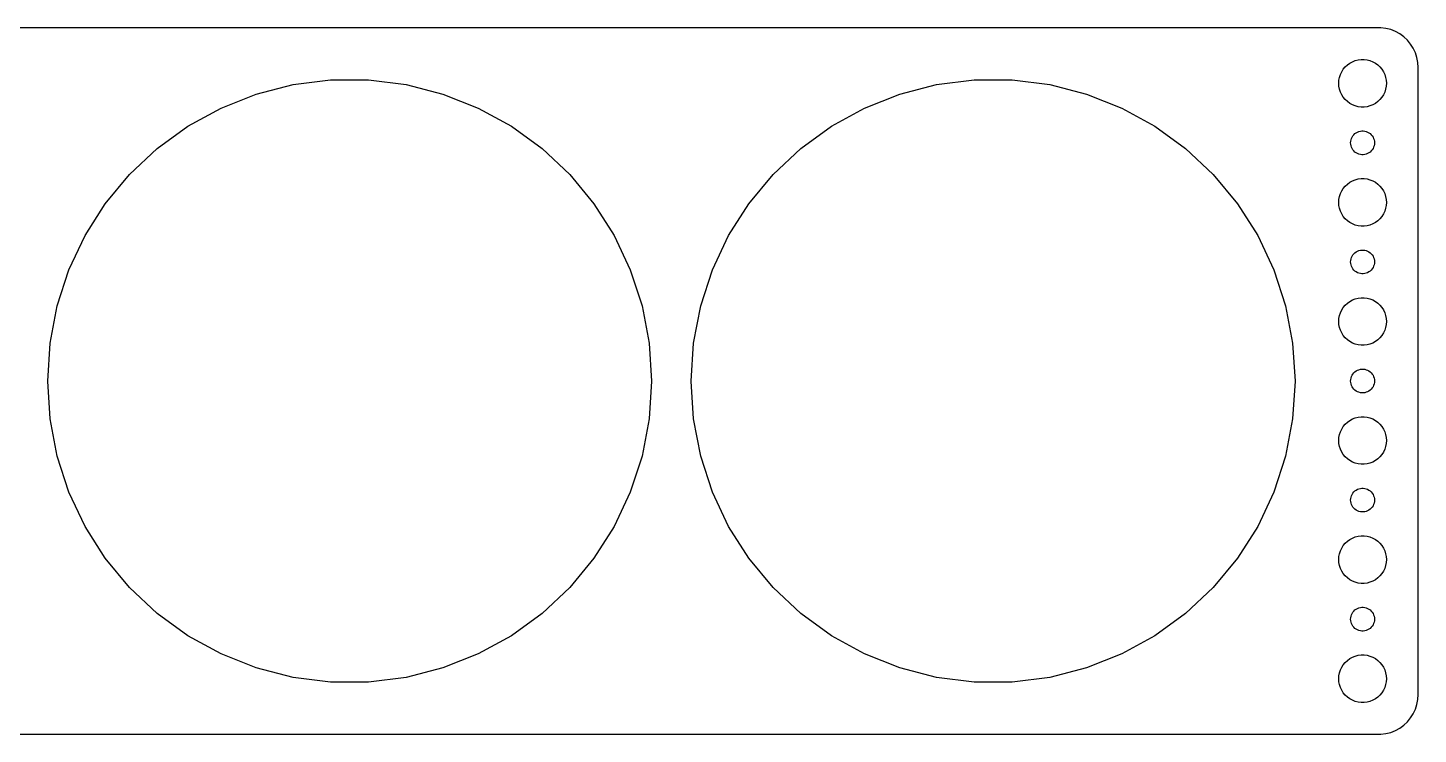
# Model space of a CAD drawing. Header units: metres. Extents: x -134 to 134, y -44 to 44.
# Drawn here: x -40.5 to 134.5, y -44.5 to 44.5 of the extents above; entities that cross this region are included whole.
import ezdxf

# ---------------------------------------------------------------- set-up
doc = ezdxf.new("R2010")
doc.units = ezdxf.units.M

msp = doc.modelspace()

# ---------------------------------------------------------------- linework, layer by layer
for p, q in [((129.814, 44.4901), (-129.814, 44.4901)), ((130.437, 44.4114), (129.814, 44.4901)), ((131.045, 44.2553), (130.437, 44.4114)), ((131.629, 44.0241), (131.045, 44.2553)), ((132.179, 43.7216), (131.629, 44.0241)), ((132.687, 43.3526), (132.179, 43.7216)), ((133.145, 42.9227), (132.687, 43.3526)), ((133.545, 42.4389), (133.145, 42.9227)), ((133.882, 41.9088), (133.545, 42.4389)), ((126.223, 40.2145), (126.573, 40.3532)), ((126.573, 40.3532), (126.938, 40.4469)), ((126.938, 40.4469), (127.312, 40.4941)), ((127.312, 40.4941), (127.688, 40.4941)), ((127.688, 40.4941), (128.062, 40.4469)), ((128.062, 40.4469), (128.427, 40.3532)), ((128.427, 40.3532), (128.777, 40.2145)), ((134.149, 41.3406), (133.882, 41.9088)), ((134.343, 40.7434), (134.149, 41.3406)), ((134.461, 40.1267), (134.343, 40.7434)), ((124.594, 38.2461), (124.711, 38.6044)), ((124.711, 38.6044), (124.871, 38.9453)), ((124.871, 38.9453), (125.073, 39.2634)), ((125.073, 39.2634), (125.313, 39.5536)), ((125.313, 39.5536), (125.588, 39.8115)), ((125.588, 39.8115), (125.893, 40.033)), ((125.893, 40.033), (126.223, 40.2145)), ((128.777, 40.2145), (129.107, 40.033)), ((129.107, 40.033), (129.412, 39.8115)), ((129.412, 39.8115), (129.687, 39.5536)), ((129.687, 39.5536), (129.927, 39.2634)), ((129.927, 39.2634), (130.129, 38.9453)), ((130.129, 38.9453), (130.289, 38.6044)), ((130.289, 38.6044), (130.406, 38.2461)), ((134.5, 39.5), (134.461, 40.1267)), ((134.5, -39.5), (134.5, 39.5)), ((-11.7426, 36.1401), (-7.12048, 37.3269)), ((-7.12048, 37.3269), (-2.38603, 37.925)), ((-2.38603, 37.925), (2.38603, 37.925)), ((2.38603, 37.925), (7.12048, 37.3269)), ((7.12048, 37.3269), (11.7426, 36.1401)), ((69.2574, 36.1401), (73.8795, 37.3269)), ((73.8795, 37.3269), (78.614, 37.925)), ((78.614, 37.925), (83.386, 37.925)), ((83.386, 37.925), (88.1205, 37.3269)), ((88.1205, 37.3269), (92.7426, 36.1401)), ((124.5, 37.5), (124.524, 37.876)), ((124.524, 37.124), (124.5, 37.5)), ((124.524, 37.876), (124.594, 38.2461)), ((124.594, 36.7539), (124.524, 37.124)), ((124.711, 36.3956), (124.594, 36.7539)), ((130.406, 36.7539), (130.289, 36.3956)), ((130.406, 38.2461), (130.476, 37.876)), ((130.476, 37.124), (130.406, 36.7539)), ((130.476, 37.876), (130.5, 37.5)), ((130.5, 37.5), (130.476, 37.124)), ((-16.1796, 34.3834), (-11.7426, 36.1401)), ((11.7426, 36.1401), (16.1796, 34.3834)), ((64.8204, 34.3834), (69.2574, 36.1401)), ((92.7426, 36.1401), (97.1796, 34.3834)), ((124.871, 36.0547), (124.711, 36.3956)), ((125.073, 35.7366), (124.871, 36.0547)), ((125.313, 35.4464), (125.073, 35.7366)), ((125.588, 35.1885), (125.313, 35.4464)), ((125.893, 34.967), (125.588, 35.1885)), ((129.412, 35.1885), (129.107, 34.967)), ((129.687, 35.4464), (129.412, 35.1885)), ((129.927, 35.7366), (129.687, 35.4464)), ((130.129, 36.0547), (129.927, 35.7366)), ((130.289, 36.3956), (130.129, 36.0547)), ((-20.3614, 32.0845), (-16.1796, 34.3834)), ((16.1796, 34.3834), (20.3614, 32.0845)), ((60.6386, 32.0845), (64.8204, 34.3834)), ((97.1796, 34.3834), (101.361, 32.0845)), ((126.223, 34.7855), (125.893, 34.967)), ((126.573, 34.6468), (126.223, 34.7855)), ((126.938, 34.5531), (126.573, 34.6468)), ((127.312, 34.5059), (126.938, 34.5531)), ((127.688, 34.5059), (127.312, 34.5059)), ((128.062, 34.5531), (127.688, 34.5059)), ((128.427, 34.6468), (128.062, 34.5531)), ((128.777, 34.7855), (128.427, 34.6468)), ((129.107, 34.967), (128.777, 34.7855)), ((-24.2221, 29.2795), (-20.3614, 32.0845)), ((20.3614, 32.0845), (24.2221, 29.2795)), ((56.7779, 29.2795), (60.6386, 32.0845)), ((101.361, 32.0845), (105.222, 29.2795)), ((126, 30), (126.012, 30.188)), ((126.012, 29.812), (126, 30)), ((126.012, 30.188), (126.047, 30.373)), ((126.047, 29.627), (126.012, 29.812)), ((126.047, 30.373), (126.105, 30.5522)), ((126.105, 30.5522), (126.186, 30.7226)), ((126.186, 30.7226), (126.286, 30.8817)), ((126.286, 30.8817), (126.407, 31.0268)), ((126.407, 31.0268), (126.544, 31.1558)), ((126.544, 31.1558), (126.696, 31.2665)), ((126.696, 31.2665), (126.861, 31.3572)), ((126.861, 31.3572), (127.036, 31.4266)), ((127.036, 31.4266), (127.219, 31.4734)), ((127.219, 31.4734), (127.406, 31.497)), ((127.406, 31.497), (127.594, 31.497)), ((127.594, 31.497), (127.781, 31.4734)), ((127.781, 31.4734), (127.964, 31.4266)), ((127.964, 31.4266), (128.139, 31.3572)), ((128.139, 31.3572), (128.304, 31.2665)), ((128.304, 31.2665), (128.456, 31.1558)), ((128.456, 31.1558), (128.593, 31.0268)), ((128.593, 31.0268), (128.714, 30.8817)), ((128.714, 30.8817), (128.814, 30.7226)), ((128.814, 30.7226), (128.895, 30.5522)), ((128.895, 30.5522), (128.953, 30.373)), ((128.953, 30.373), (128.988, 30.188)), ((128.988, 29.812), (128.953, 29.627)), ((128.988, 30.188), (129, 30)), ((129, 30), (128.988, 29.812)), ((-27.7008, 26.0128), (-24.2221, 29.2795)), ((24.2221, 29.2795), (27.7008, 26.0128)), ((53.2992, 26.0128), (56.7779, 29.2795)), ((105.222, 29.2795), (108.701, 26.0128)), ((126.105, 29.4478), (126.047, 29.627)), ((126.186, 29.2774), (126.105, 29.4478)), ((126.286, 29.1183), (126.186, 29.2774)), ((126.407, 28.9732), (126.286, 29.1183)), ((126.544, 28.8442), (126.407, 28.9732)), ((126.696, 28.7335), (126.544, 28.8442)), ((126.861, 28.6427), (126.696, 28.7335)), ((127.036, 28.5734), (126.861, 28.6427)), ((127.219, 28.5266), (127.036, 28.5734)), ((127.406, 28.503), (127.219, 28.5266)), ((127.594, 28.503), (127.406, 28.503)), ((127.781, 28.5266), (127.594, 28.503)), ((127.964, 28.5734), (127.781, 28.5266)), ((128.139, 28.6427), (127.964, 28.5734)), ((128.304, 28.7335), (128.139, 28.6427)), ((128.456, 28.8442), (128.304, 28.7335)), ((128.593, 28.9732), (128.456, 28.8442)), ((128.714, 29.1183), (128.593, 28.9732)), ((128.814, 29.2774), (128.714, 29.1183)), ((128.895, 29.4478), (128.814, 29.2774)), ((128.953, 29.627), (128.895, 29.4478)), ((-30.7426, 22.3358), (-27.7008, 26.0128)), ((27.7008, 26.0128), (30.7426, 22.3358)), ((50.2574, 22.3358), (53.2992, 26.0128)), ((108.701, 26.0128), (111.743, 22.3358)), ((125.073, 24.2634), (125.313, 24.5536)), ((125.313, 24.5536), (125.588, 24.8115)), ((125.588, 24.8115), (125.893, 25.033)), ((125.893, 25.033), (126.223, 25.2145)), ((126.223, 25.2145), (126.573, 25.3532)), ((126.573, 25.3532), (126.938, 25.4469)), ((126.938, 25.4469), (127.312, 25.4941)), ((127.312, 25.4941), (127.688, 25.4941)), ((127.688, 25.4941), (128.062, 25.4469)), ((128.062, 25.4469), (128.427, 25.3532)), ((128.427, 25.3532), (128.777, 25.2145)), ((128.777, 25.2145), (129.107, 25.033)), ((129.107, 25.033), (129.412, 24.8115)), ((129.412, 24.8115), (129.687, 24.5536)), ((129.687, 24.5536), (129.927, 24.2634)), ((124.5, 22.5), (124.524, 22.876)), ((124.524, 22.876), (124.594, 23.2461)), ((124.594, 23.2461), (124.711, 23.6044)), ((124.711, 23.6044), (124.871, 23.9453)), ((124.871, 23.9453), (125.073, 24.2634)), ((129.927, 24.2634), (130.129, 23.9453)), ((130.129, 23.9453), (130.289, 23.6044)), ((130.289, 23.6044), (130.406, 23.2461)), ((130.406, 23.2461), (130.476, 22.876)), ((130.476, 22.876), (130.5, 22.5)), ((-33.2997, 18.3066), (-30.7426, 22.3358)), ((30.7426, 22.3358), (33.2997, 18.3066)), ((47.7003, 18.3066), (50.2574, 22.3358)), ((111.743, 22.3358), (114.3, 18.3066)), ((124.524, 22.124), (124.5, 22.5)), ((124.594, 21.7539), (124.524, 22.124)), ((124.711, 21.3956), (124.594, 21.7539)), ((124.871, 21.0547), (124.711, 21.3956)), ((125.073, 20.7366), (124.871, 21.0547)), ((130.129, 21.0547), (129.927, 20.7366)), ((130.289, 21.3956), (130.129, 21.0547)), ((130.406, 21.7539), (130.289, 21.3956)), ((130.476, 22.124), (130.406, 21.7539)), ((130.5, 22.5), (130.476, 22.124)), ((125.313, 20.4464), (125.073, 20.7366)), ((125.588, 20.1884), (125.313, 20.4464)), ((125.893, 19.967), (125.588, 20.1884)), ((126.223, 19.7855), (125.893, 19.967)), ((126.573, 19.6468), (126.223, 19.7855)), ((126.938, 19.5531), (126.573, 19.6468)), ((127.312, 19.5059), (126.938, 19.5531)), ((127.688, 19.5059), (127.312, 19.5059)), ((128.062, 19.5531), (127.688, 19.5059)), ((128.427, 19.6468), (128.062, 19.5531)), ((128.777, 19.7855), (128.427, 19.6468)), ((129.107, 19.967), (128.777, 19.7855)), ((129.412, 20.1884), (129.107, 19.967)), ((129.687, 20.4464), (129.412, 20.1884)), ((129.927, 20.7366), (129.687, 20.4464)), ((-35.3315, 13.9887), (-33.2997, 18.3066)), ((33.2997, 18.3066), (35.3315, 13.9887)), ((45.6685, 13.9887), (47.7003, 18.3066)), ((114.3, 18.3066), (116.331, 13.9887)), ((126.186, 15.7226), (126.286, 15.8817)), ((126.286, 15.8817), (126.407, 16.0268)), ((126.407, 16.0268), (126.544, 16.1558)), ((126.544, 16.1558), (126.696, 16.2665)), ((126.696, 16.2665), (126.861, 16.3572)), ((126.861, 16.3572), (127.036, 16.4266)), ((127.036, 16.4266), (127.219, 16.4734)), ((127.219, 16.4734), (127.406, 16.497)), ((127.406, 16.497), (127.594, 16.497)), ((127.594, 16.497), (127.781, 16.4734)), ((127.781, 16.4734), (127.964, 16.4266)), ((127.964, 16.4266), (128.139, 16.3572)), ((128.139, 16.3572), (128.304, 16.2665)), ((128.304, 16.2665), (128.456, 16.1558)), ((128.456, 16.1558), (128.593, 16.0268)), ((128.593, 16.0268), (128.714, 15.8817)), ((128.714, 15.8817), (128.814, 15.7226)), ((126, 15), (126.012, 15.188)), ((126.012, 14.812), (126, 15)), ((126.012, 15.188), (126.047, 15.373)), ((126.047, 14.627), (126.012, 14.812)), ((126.047, 15.373), (126.105, 15.5522)), ((126.105, 14.4478), (126.047, 14.627)), ((126.105, 15.5522), (126.186, 15.7226)), ((126.186, 14.2774), (126.105, 14.4478)), ((126.286, 14.1183), (126.186, 14.2774)), ((126.407, 13.9732), (126.286, 14.1183)), ((128.714, 14.1183), (128.593, 13.9732)), ((128.814, 14.2774), (128.714, 14.1183)), ((128.814, 15.7226), (128.895, 15.5522)), ((128.895, 14.4478), (128.814, 14.2774)), ((128.895, 15.5522), (128.953, 15.373)), ((128.953, 14.627), (128.895, 14.4478)), ((128.953, 15.373), (128.988, 15.188)), ((128.988, 14.812), (128.953, 14.627)), ((128.988, 15.188), (129, 15)), ((129, 15), (128.988, 14.812)), ((-36.8062, 9.45021), (-35.3315, 13.9887)), ((35.3315, 13.9887), (36.8062, 9.45021)), ((44.1938, 9.45021), (45.6685, 13.9887)), ((116.331, 13.9887), (117.806, 9.45021)), ((126.544, 13.8442), (126.407, 13.9732)), ((126.696, 13.7335), (126.544, 13.8442)), ((126.861, 13.6427), (126.696, 13.7335)), ((127.036, 13.5734), (126.861, 13.6427)), ((127.219, 13.5266), (127.036, 13.5734)), ((127.406, 13.5029), (127.219, 13.5266)), ((127.594, 13.5029), (127.406, 13.5029)), ((127.781, 13.5266), (127.594, 13.5029)), ((127.964, 13.5734), (127.781, 13.5266)), ((128.139, 13.6427), (127.964, 13.5734)), ((128.304, 13.7335), (128.139, 13.6427)), ((128.456, 13.8442), (128.304, 13.7335)), ((128.593, 13.9732), (128.456, 13.8442)), ((-37.7003, 4.76265), (-36.8062, 9.45021)), ((36.8062, 9.45021), (37.7003, 4.76265)), ((43.2996, 4.76265), (44.1938, 9.45021)), ((117.806, 9.45021), (118.7, 4.76265)), ((124.711, 8.60437), (124.871, 8.94525)), ((124.871, 8.94525), (125.073, 9.26335)), ((125.073, 9.26335), (125.313, 9.55363)), ((125.313, 9.55363), (125.588, 9.81154)), ((125.588, 9.81154), (125.893, 10.033)), ((125.893, 10.033), (126.223, 10.2145)), ((126.223, 10.2145), (126.573, 10.3532)), ((126.573, 10.3532), (126.938, 10.4469)), ((126.938, 10.4469), (127.312, 10.4941)), ((127.312, 10.4941), (127.688, 10.4941)), ((127.688, 10.4941), (128.062, 10.4469)), ((128.062, 10.4469), (128.427, 10.3532)), ((128.427, 10.3532), (128.777, 10.2145)), ((128.777, 10.2145), (129.107, 10.033)), ((129.107, 10.033), (129.412, 9.81154)), ((129.412, 9.81154), (129.687, 9.55363)), ((129.687, 9.55363), (129.927, 9.26335)), ((129.927, 9.26335), (130.129, 8.94525)), ((130.129, 8.94525), (130.289, 8.60437)), ((124.5, 7.5), (124.524, 7.87599)), ((124.524, 7.12399), (124.5, 7.5)), ((124.524, 7.87599), (124.594, 8.24606)), ((124.594, 6.75392), (124.524, 7.12399)), ((124.594, 8.24606), (124.711, 8.60437)), ((130.289, 8.60437), (130.406, 8.24606)), ((130.406, 8.24606), (130.476, 7.87599)), ((130.476, 7.12399), (130.406, 6.75392)), ((130.476, 7.87599), (130.5, 7.5)), ((130.5, 7.5), (130.476, 7.12399)), ((124.711, 6.39561), (124.594, 6.75392)), ((124.871, 6.05473), (124.711, 6.39561)), ((125.073, 5.73663), (124.871, 6.05473)), ((125.313, 5.44635), (125.073, 5.73663)), ((125.588, 5.18845), (125.313, 5.44635)), ((129.687, 5.44635), (129.412, 5.18845)), ((129.927, 5.73663), (129.687, 5.44635)), ((130.129, 6.05473), (129.927, 5.73663)), ((130.289, 6.39561), (130.129, 6.05473)), ((130.406, 6.75392), (130.289, 6.39561)), ((-38, 0), (-37.7003, 4.76265)), ((37.7003, 4.76265), (38, 0)), ((43, 0), (43.2996, 4.76265)), ((118.7, 4.76265), (119, 0)), ((125.893, 4.96701), (125.588, 5.18845)), ((126.223, 4.78551), (125.893, 4.96701)), ((126.573, 4.64682), (126.223, 4.78551)), ((126.938, 4.55313), (126.573, 4.64682)), ((127.312, 4.50591), (126.938, 4.55313)), ((127.688, 4.50591), (127.312, 4.50591)), ((128.062, 4.55313), (127.688, 4.50591)), ((128.427, 4.64682), (128.062, 4.55313)), ((128.777, 4.78551), (128.427, 4.64682)), ((129.107, 4.96701), (128.777, 4.78551)), ((129.412, 5.18845), (129.107, 4.96701)), ((-37.7003, -4.76265), (-38, 0)), ((38, 0), (37.7003, -4.76265)), ((43.2996, -4.76265), (43, 0)), ((119, 0), (118.7, -4.76265)), ((126, 0), (126.012, 0.18799)), ((126.012, -0.18799), (126, 0)), ((126.012, 0.18799), (126.047, 0.37303)), ((126.047, 0.37303), (126.105, 0.55219)), ((126.105, 0.55219), (126.186, 0.72263)), ((126.186, 0.72263), (126.286, 0.88167)), ((126.286, 0.88167), (126.407, 1.02681)), ((126.407, 1.02681), (126.544, 1.15576)), ((126.544, 1.15576), (126.696, 1.26648)), ((126.696, 1.26648), (126.861, 1.35724)), ((126.861, 1.35724), (127.036, 1.42657)), ((127.036, 1.42657), (127.219, 1.47342)), ((127.219, 1.47342), (127.406, 1.49704)), ((127.406, 1.49704), (127.594, 1.49704)), ((127.594, 1.49704), (127.781, 1.47342)), ((127.781, 1.47342), (127.964, 1.42657)), ((127.964, 1.42657), (128.139, 1.35724)), ((128.139, 1.35724), (128.304, 1.26648)), ((128.304, 1.26648), (128.456, 1.15576)), ((128.456, 1.15576), (128.593, 1.02681)), ((128.593, 1.02681), (128.714, 0.88167)), ((128.714, 0.88167), (128.814, 0.72263)), ((128.814, 0.72263), (128.895, 0.55219)), ((128.895, 0.55219), (128.953, 0.37303)), ((128.953, 0.37303), (128.988, 0.18799)), ((128.988, 0.18799), (129, 0)), ((129, 0), (128.988, -0.18799)), ((126.047, -0.37303), (126.012, -0.18799)), ((126.105, -0.55219), (126.047, -0.37303)), ((126.186, -0.72263), (126.105, -0.55219)), ((126.286, -0.88167), (126.186, -0.72263)), ((126.407, -1.02681), (126.286, -0.88167)), ((126.544, -1.15576), (126.407, -1.02681)), ((126.696, -1.26648), (126.544, -1.15576)), ((126.861, -1.35724), (126.696, -1.26648)), ((127.036, -1.42657), (126.861, -1.35724)), ((127.219, -1.47342), (127.036, -1.42657)), ((127.406, -1.49704), (127.219, -1.47342)), ((127.594, -1.49704), (127.406, -1.49704)), ((127.781, -1.47342), (127.594, -1.49704)), ((127.964, -1.42657), (127.781, -1.47342)), ((128.139, -1.35724), (127.964, -1.42657)), ((128.304, -1.26648), (128.139, -1.35724)), ((128.456, -1.15576), (128.304, -1.26648)), ((128.593, -1.02681), (128.456, -1.15576)), ((128.714, -0.88167), (128.593, -1.02681)), ((128.814, -0.72263), (128.714, -0.88167)), ((128.895, -0.55219), (128.814, -0.72263)), ((128.953, -0.37303), (128.895, -0.55219)), ((128.988, -0.18799), (128.953, -0.37303)), ((-36.8062, -9.45021), (-37.7003, -4.76265)), ((37.7003, -4.76265), (36.8062, -9.45021)), ((44.1938, -9.45021), (43.2996, -4.76265)), ((118.7, -4.76265), (117.806, -9.45021)), ((125.313, -5.44635), (125.588, -5.18845)), ((125.588, -5.18845), (125.893, -4.96701)), ((125.893, -4.96701), (126.223, -4.78551)), ((126.223, -4.78551), (126.573, -4.64682)), ((126.573, -4.64682), (126.938, -4.55313)), ((126.938, -4.55313), (127.312, -4.50591)), ((127.312, -4.50591), (127.688, -4.50591)), ((127.688, -4.50591), (128.062, -4.55313)), ((128.062, -4.55313), (128.427, -4.64682)), ((128.427, -4.64682), (128.777, -4.78551)), ((128.777, -4.78551), (129.107, -4.96701)), ((129.107, -4.96701), (129.412, -5.18845)), ((129.412, -5.18845), (129.687, -5.44635)), ((124.524, -7.12399), (124.594, -6.75392)), ((124.594, -6.75392), (124.711, -6.39561)), ((124.711, -6.39561), (124.871, -6.05473)), ((124.871, -6.05473), (125.073, -5.73663)), ((125.073, -5.73663), (125.313, -5.44635)), ((129.687, -5.44635), (129.927, -5.73663)), ((129.927, -5.73663), (130.129, -6.05473)), ((130.129, -6.05473), (130.289, -6.39561)), ((130.289, -6.39561), (130.406, -6.75392)), ((130.406, -6.75392), (130.476, -7.12399)), ((124.5, -7.5), (124.524, -7.12399)), ((124.524, -7.87599), (124.5, -7.5)), ((124.594, -8.24606), (124.524, -7.87599)), ((124.711, -8.60437), (124.594, -8.24606)), ((124.871, -8.94525), (124.711, -8.60437)), ((130.289, -8.60437), (130.129, -8.94525)), ((130.406, -8.24606), (130.289, -8.60437)), ((130.476, -7.87599), (130.406, -8.24606)), ((130.476, -7.12399), (130.5, -7.5)), ((130.5, -7.5), (130.476, -7.87599)), ((-35.3315, -13.9887), (-36.8062, -9.45021)), ((36.8062, -9.45021), (35.3315, -13.9887)), ((45.6685, -13.9887), (44.1938, -9.45021)), ((117.806, -9.45021), (116.331, -13.9887)), ((125.073, -9.26335), (124.871, -8.94525)), ((125.313, -9.55363), (125.073, -9.26335)), ((125.588, -9.81154), (125.313, -9.55363)), ((125.893, -10.033), (125.588, -9.81154)), ((126.223, -10.2145), (125.893, -10.033)), ((126.573, -10.3532), (126.223, -10.2145)), ((126.938, -10.4469), (126.573, -10.3532)), ((127.312, -10.4941), (126.938, -10.4469)), ((127.688, -10.4941), (127.312, -10.4941)), ((128.062, -10.4469), (127.688, -10.4941)), ((128.427, -10.3532), (128.062, -10.4469)), ((128.777, -10.2145), (128.427, -10.3532)), ((129.107, -10.033), (128.777, -10.2145)), ((129.412, -9.81154), (129.107, -10.033)), ((129.687, -9.55363), (129.412, -9.81154)), ((129.927, -9.26335), (129.687, -9.55363)), ((130.129, -8.94525), (129.927, -9.26335)), ((-33.2997, -18.3066), (-35.3315, -13.9887)), ((35.3315, -13.9887), (33.2997, -18.3066)), ((47.7003, -18.3066), (45.6685, -13.9887)), ((116.331, -13.9887), (114.3, -18.3066)), ((126.286, -14.1183), (126.407, -13.9732)), ((126.407, -13.9732), (126.544, -13.8442)), ((126.544, -13.8442), (126.696, -13.7335)), ((126.696, -13.7335), (126.861, -13.6427)), ((126.861, -13.6427), (127.036, -13.5734)), ((127.036, -13.5734), (127.219, -13.5266)), ((127.219, -13.5266), (127.406, -13.5029)), ((127.406, -13.5029), (127.594, -13.5029)), ((127.594, -13.5029), (127.781, -13.5266)), ((127.781, -13.5266), (127.964, -13.5734)), ((127.964, -13.5734), (128.139, -13.6427)), ((128.139, -13.6427), (128.304, -13.7335)), ((128.304, -13.7335), (128.456, -13.8442)), ((128.456, -13.8442), (128.593, -13.9732)), ((128.593, -13.9732), (128.714, -14.1183)), ((126, -15), (126.012, -14.812)), ((126.012, -15.188), (126, -15)), ((126.012, -14.812), (126.047, -14.627)), ((126.047, -15.373), (126.012, -15.188)), ((126.047, -14.627), (126.105, -14.4478)), ((126.105, -15.5522), (126.047, -15.373)), ((126.105, -14.4478), (126.186, -14.2774)), ((126.186, -15.7226), (126.105, -15.5522)), ((126.186, -14.2774), (126.286, -14.1183)), ((126.286, -15.8817), (126.186, -15.7226)), ((128.714, -14.1183), (128.814, -14.2774)), ((128.814, -15.7226), (128.714, -15.8817)), ((128.814, -14.2774), (128.895, -14.4478)), ((128.895, -15.5522), (128.814, -15.7226)), ((128.895, -14.4478), (128.953, -14.627)), ((128.953, -15.373), (128.895, -15.5522)), ((128.953, -14.627), (128.988, -14.812)), ((128.988, -15.188), (128.953, -15.373)), ((128.988, -14.812), (129, -15)), ((129, -15), (128.988, -15.188)), ((126.407, -16.0268), (126.286, -15.8817)), ((126.544, -16.1558), (126.407, -16.0268)), ((126.696, -16.2665), (126.544, -16.1558)), ((126.861, -16.3572), (126.696, -16.2665)), ((127.036, -16.4266), (126.861, -16.3572)), ((127.219, -16.4734), (127.036, -16.4266)), ((127.406, -16.497), (127.219, -16.4734)), ((127.594, -16.497), (127.406, -16.497)), ((127.781, -16.4734), (127.594, -16.497)), ((127.964, -16.4266), (127.781, -16.4734)), ((128.139, -16.3572), (127.964, -16.4266)), ((128.304, -16.2665), (128.139, -16.3572)), ((128.456, -16.1558), (128.304, -16.2665)), ((128.593, -16.0268), (128.456, -16.1558)), ((128.714, -15.8817), (128.593, -16.0268)), ((-30.7426, -22.3358), (-33.2997, -18.3066)), ((33.2997, -18.3066), (30.7426, -22.3358)), ((50.2574, -22.3358), (47.7003, -18.3066)), ((114.3, -18.3066), (111.743, -22.3358)), ((124.871, -21.0547), (125.073, -20.7366)), ((125.073, -20.7366), (125.313, -20.4464)), ((125.313, -20.4464), (125.588, -20.1884)), ((125.588, -20.1884), (125.893, -19.967)), ((125.893, -19.967), (126.223, -19.7855)), ((126.223, -19.7855), (126.573, -19.6468)), ((126.573, -19.6468), (126.938, -19.5531)), ((126.938, -19.5531), (127.312, -19.5059)), ((127.312, -19.5059), (127.688, -19.5059)), ((127.688, -19.5059), (128.062, -19.5531)), ((128.062, -19.5531), (128.427, -19.6468)), ((128.427, -19.6468), (128.777, -19.7855)), ((128.777, -19.7855), (129.107, -19.967)), ((129.107, -19.967), (129.412, -20.1884)), ((129.412, -20.1884), (129.687, -20.4464)), ((129.687, -20.4464), (129.927, -20.7366)), ((129.927, -20.7366), (130.129, -21.0547)), ((-27.7008, -26.0128), (-30.7426, -22.3358)), ((30.7426, -22.3358), (27.7008, -26.0128)), ((53.2992, -26.0128), (50.2574, -22.3358)), ((111.743, -22.3358), (108.701, -26.0128)), ((124.5, -22.5), (124.524, -22.124)), ((124.524, -22.876), (124.5, -22.5)), ((124.524, -22.124), (124.594, -21.7539)), ((124.594, -21.7539), (124.711, -21.3956)), ((124.711, -21.3956), (124.871, -21.0547)), ((130.129, -21.0547), (130.289, -21.3956)), ((130.289, -21.3956), (130.406, -21.7539)), ((130.406, -21.7539), (130.476, -22.124)), ((130.476, -22.124), (130.5, -22.5)), ((130.5, -22.5), (130.476, -22.876)), ((124.594, -23.2461), (124.524, -22.876)), ((124.711, -23.6044), (124.594, -23.2461)), ((124.871, -23.9453), (124.711, -23.6044)), ((125.073, -24.2634), (124.871, -23.9453)), ((125.313, -24.5536), (125.073, -24.2634)), ((129.927, -24.2634), (129.687, -24.5536)), ((130.129, -23.9453), (129.927, -24.2634)), ((130.289, -23.6044), (130.129, -23.9453)), ((130.406, -23.2461), (130.289, -23.6044)), ((130.476, -22.876), (130.406, -23.2461)), ((-24.2221, -29.2795), (-27.7008, -26.0128)), ((27.7008, -26.0128), (24.2221, -29.2795)), ((56.7779, -29.2795), (53.2992, -26.0128)), ((108.701, -26.0128), (105.222, -29.2795)), ((125.588, -24.8115), (125.313, -24.5536)), ((125.893, -25.033), (125.588, -24.8115)), ((126.223, -25.2145), (125.893, -25.033)), ((126.573, -25.3532), (126.223, -25.2145)), ((126.938, -25.4469), (126.573, -25.3532)), ((127.312, -25.4941), (126.938, -25.4469)), ((127.688, -25.4941), (127.312, -25.4941)), ((128.062, -25.4469), (127.688, -25.4941)), ((128.427, -25.3532), (128.062, -25.4469)), ((128.777, -25.2145), (128.427, -25.3532)), ((129.107, -25.033), (128.777, -25.2145)), ((129.412, -24.8115), (129.107, -25.033)), ((129.687, -24.5536), (129.412, -24.8115)), ((-20.3614, -32.0845), (-24.2221, -29.2795)), ((24.2221, -29.2795), (20.3614, -32.0845)), ((60.6386, -32.0845), (56.7779, -29.2795)), ((105.222, -29.2795), (101.361, -32.0845)), ((126.012, -29.812), (126.047, -29.627)), ((126.047, -29.627), (126.105, -29.4478)), ((126.105, -29.4478), (126.186, -29.2774)), ((126.186, -29.2774), (126.286, -29.1183)), ((126.286, -29.1183), (126.407, -28.9732)), ((126.407, -28.9732), (126.544, -28.8442)), ((126.544, -28.8442), (126.696, -28.7335)), ((126.696, -28.7335), (126.861, -28.6427)), ((126.861, -28.6427), (127.036, -28.5734)), ((127.036, -28.5734), (127.219, -28.5266)), ((127.219, -28.5266), (127.406, -28.503)), ((127.406, -28.503), (127.594, -28.503)), ((127.594, -28.503), (127.781, -28.5266)), ((127.781, -28.5266), (127.964, -28.5734)), ((127.964, -28.5734), (128.139, -28.6427)), ((128.139, -28.6427), (128.304, -28.7335)), ((128.304, -28.7335), (128.456, -28.8442)), ((128.456, -28.8442), (128.593, -28.9732)), ((128.593, -28.9732), (128.714, -29.1183)), ((128.714, -29.1183), (128.814, -29.2774)), ((128.814, -29.2774), (128.895, -29.4478)), ((128.895, -29.4478), (128.953, -29.627)), ((128.953, -29.627), (128.988, -29.812)), ((126, -30), (126.012, -29.812)), ((126.012, -30.188), (126, -30)), ((126.047, -30.373), (126.012, -30.188)), ((126.105, -30.5522), (126.047, -30.373)), ((126.186, -30.7226), (126.105, -30.5522)), ((126.286, -30.8817), (126.186, -30.7226)), ((126.407, -31.0268), (126.286, -30.8817)), ((126.544, -31.1558), (126.407, -31.0268)), ((126.696, -31.2665), (126.544, -31.1558)), ((126.861, -31.3572), (126.696, -31.2665)), ((127.036, -31.4266), (126.861, -31.3572)), ((127.219, -31.4734), (127.036, -31.4266)), ((127.406, -31.497), (127.219, -31.4734)), ((127.594, -31.497), (127.406, -31.497)), ((127.781, -31.4734), (127.594, -31.497)), ((127.964, -31.4266), (127.781, -31.4734)), ((128.139, -31.3572), (127.964, -31.4266)), ((128.304, -31.2665), (128.139, -31.3572)), ((128.456, -31.1558), (128.304, -31.2665)), ((128.593, -31.0268), (128.456, -31.1558)), ((128.714, -30.8817), (128.593, -31.0268)), ((128.814, -30.7226), (128.714, -30.8817)), ((128.895, -30.5522), (128.814, -30.7226)), ((128.953, -30.373), (128.895, -30.5522)), ((128.988, -30.188), (128.953, -30.373)), ((128.988, -29.812), (129, -30)), ((129, -30), (128.988, -30.188)), ((-16.1796, -34.3834), (-20.3614, -32.0845)), ((20.3614, -32.0845), (16.1796, -34.3834)), ((64.8204, -34.3834), (60.6386, -32.0845)), ((101.361, -32.0845), (97.1796, -34.3834)), ((-11.7426, -36.1401), (-16.1796, -34.3834)), ((16.1796, -34.3834), (11.7426, -36.1401)), ((69.2574, -36.1401), (64.8204, -34.3834)), ((97.1796, -34.3834), (92.7426, -36.1401)), ((125.588, -35.1885), (125.893, -34.967)), ((125.893, -34.967), (126.223, -34.7855)), ((126.223, -34.7855), (126.573, -34.6468)), ((126.573, -34.6468), (126.938, -34.5531)), ((126.938, -34.5531), (127.312, -34.5059)), ((127.312, -34.5059), (127.688, -34.5059)), ((127.688, -34.5059), (128.062, -34.5531)), ((128.062, -34.5531), (128.427, -34.6468)), ((128.427, -34.6468), (128.777, -34.7855)), ((128.777, -34.7855), (129.107, -34.967)), ((129.107, -34.967), (129.412, -35.1885)), ((-7.12048, -37.3269), (-11.7426, -36.1401)), ((11.7426, -36.1401), (7.12048, -37.3269)), ((73.8795, -37.3269), (69.2574, -36.1401)), ((92.7426, -36.1401), (88.1205, -37.3269)), ((124.594, -36.7539), (124.711, -36.3956)), ((124.711, -36.3956), (124.871, -36.0547)), ((124.871, -36.0547), (125.073, -35.7366)), ((125.073, -35.7366), (125.313, -35.4464)), ((125.313, -35.4464), (125.588, -35.1885)), ((129.412, -35.1885), (129.687, -35.4464)), ((129.687, -35.4464), (129.927, -35.7366)), ((129.927, -35.7366), (130.129, -36.0547)), ((130.129, -36.0547), (130.289, -36.3956)), ((130.289, -36.3956), (130.406, -36.7539)), ((-2.38603, -37.925), (-7.12048, -37.3269)), ((2.38603, -37.925), (-2.38603, -37.925)), ((7.12048, -37.3269), (2.38603, -37.925)), ((78.614, -37.925), (73.8795, -37.3269)), ((83.386, -37.925), (78.614, -37.925)), ((88.1205, -37.3269), (83.386, -37.925)), ((124.5, -37.5), (124.524, -37.124)), ((124.524, -37.876), (124.5, -37.5)), ((124.524, -37.124), (124.594, -36.7539)), ((124.594, -38.2461), (124.524, -37.876)), ((124.711, -38.6044), (124.594, -38.2461)), ((130.406, -38.2461), (130.289, -38.6044)), ((130.406, -36.7539), (130.476, -37.124)), ((130.476, -37.876), (130.406, -38.2461)), ((130.476, -37.124), (130.5, -37.5)), ((130.5, -37.5), (130.476, -37.876)), ((124.871, -38.9453), (124.711, -38.6044)), ((125.073, -39.2634), (124.871, -38.9453)), ((125.313, -39.5536), (125.073, -39.2634)), ((125.588, -39.8115), (125.313, -39.5536)), ((125.893, -40.033), (125.588, -39.8115)), ((126.223, -40.2145), (125.893, -40.033)), ((126.573, -40.3532), (126.223, -40.2145)), ((128.777, -40.2145), (128.427, -40.3532)), ((129.107, -40.033), (128.777, -40.2145)), ((129.412, -39.8115), (129.107, -40.033)), ((129.687, -39.5536), (129.412, -39.8115)), ((129.927, -39.2634), (129.687, -39.5536)), ((130.129, -38.9453), (129.927, -39.2634)), ((130.289, -38.6044), (130.129, -38.9453)), ((134.343, -40.7434), (134.461, -40.1267)), ((134.461, -40.1267), (134.5, -39.5)), ((126.938, -40.4469), (126.573, -40.3532)), ((127.312, -40.4941), (126.938, -40.4469)), ((127.688, -40.4941), (127.312, -40.4941)), ((128.062, -40.4469), (127.688, -40.4941)), ((128.427, -40.3532), (128.062, -40.4469)), ((133.545, -42.4389), (133.882, -41.9088)), ((133.882, -41.9088), (134.149, -41.3406)), ((134.149, -41.3406), (134.343, -40.7434)), ((131.629, -44.0241), (132.179, -43.7216)), ((132.179, -43.7216), (132.687, -43.3526)), ((132.687, -43.3526), (133.145, -42.9227)), ((133.145, -42.9227), (133.545, -42.4389)), ((-129.814, -44.4901), (129.814, -44.4901)), ((129.814, -44.4901), (130.437, -44.4114)), ((130.437, -44.4114), (131.045, -44.2553)), ((131.045, -44.2553), (131.629, -44.0241))]:
    msp.add_line(p, q)

doc.saveas('drawing.dxf')
